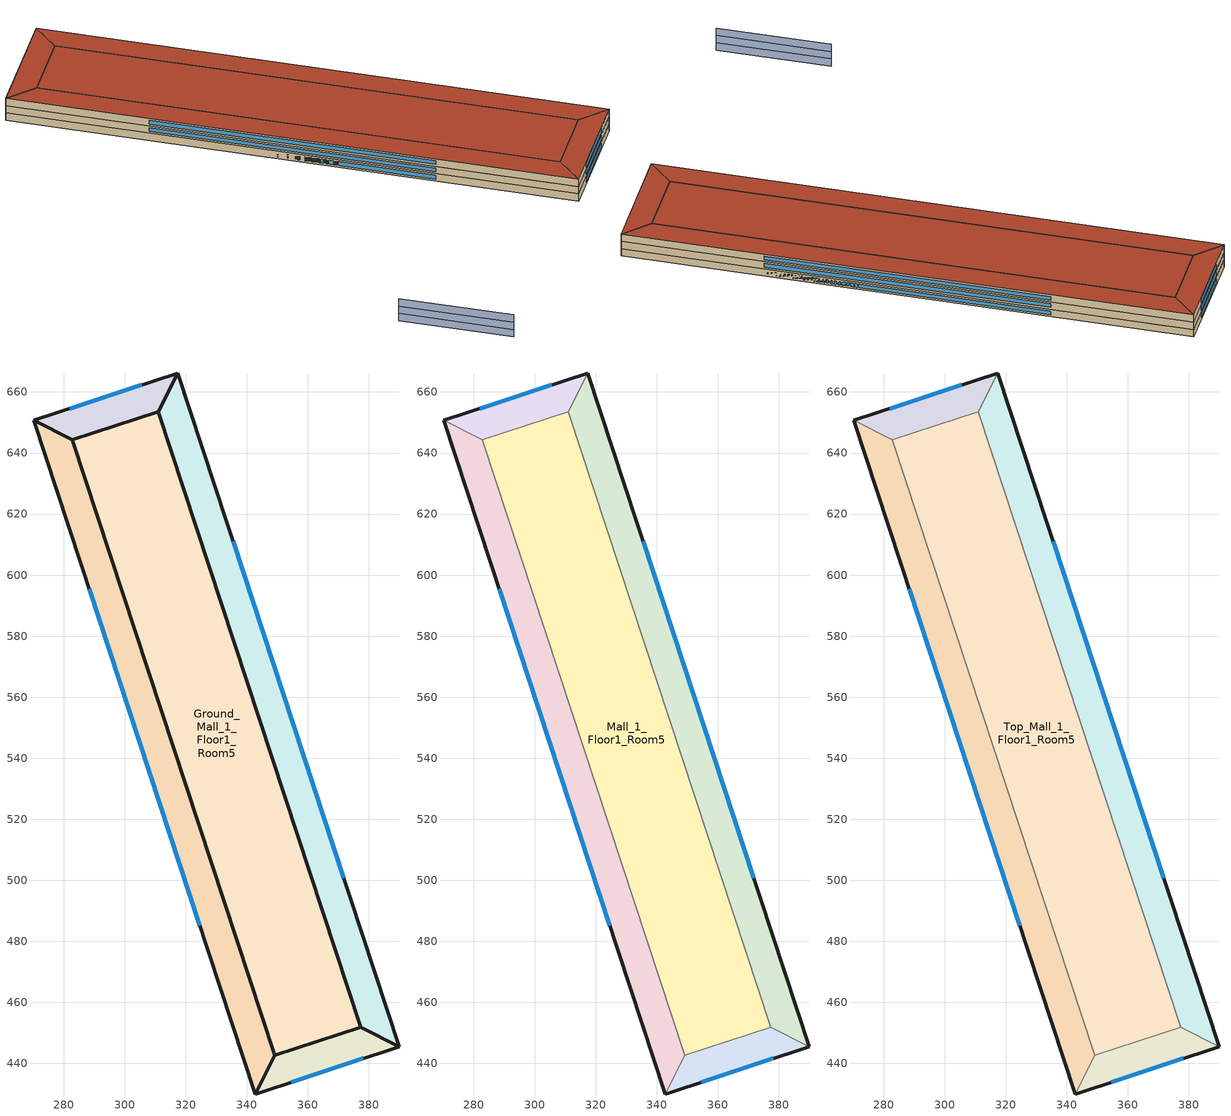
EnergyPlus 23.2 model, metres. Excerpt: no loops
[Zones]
Ground_Mall_1_Floor1_Room1
 floor ground (Typical Insulated Carpeted 8in Slab Floor-R5): 317.39,666.23 389.94,445.5 377.32,451.88 311.01,653.6 z0
 wall ground (Generic Interior Wall): 317.39,666.23 311.01,653.6 377.32,451.88 389.94,445.5 z0:3.5
 wall ground (Typical Insulated Steel Framed Exterior Wall-R19): 389.94,445.5 317.39,666.23 z0:3.5
 window inside (U 0.48 SHGC 0.40 Dbl Ref-D Clr 6mm/13mm): 371.81,500.68 335.53,611.04 z0.88:2.62
 ceiling ground (Generic Interior Ceiling): 317.39,666.23 311.01,653.6 377.32,451.88 389.94,445.5 z3.5
Ground_Mall_1_Floor1_Room2
 floor ground (Typical Insulated Carpeted 8in Slab Floor-R5): 389.94,445.5 342.68,429.97 349.06,442.59 377.32,451.88 z0
 wall ground (Generic Interior Wall): 389.94,445.5 377.32,451.88 349.06,442.59 342.68,429.97 z0:3.5
 wall ground (Typical Insulated Steel Framed Exterior Wall-R19): 342.68,429.97 389.94,445.5 z0:3.5
 window inside (U 0.48 SHGC 0.40 Dbl Ref-D Clr 6mm/13mm): 354.5,433.85 378.13,441.62 z0.88:2.62
 ceiling ground (Generic Interior Ceiling): 349.06,442.59 342.68,429.97 389.94,445.5 377.32,451.88 z3.5
Ground_Mall_1_Floor1_Room3
 floor ground (Typical Insulated Carpeted 8in Slab Floor-R5): 282.75,644.31 349.06,442.59 342.68,429.97 270.12,650.69 z0
 wall ground (Generic Interior Wall): 342.68,429.97 349.06,442.59 282.75,644.31 270.12,650.69 z0:3.5
 wall ground (Typical Insulated Steel Framed Exterior Wall-R19): 270.12,650.69 342.68,429.97 z0:3.5
 window inside (U 0.48 SHGC 0.40 Dbl Ref-D Clr 6mm/13mm): 288.26,595.51 324.54,485.15 z0.88:2.62
 ceiling ground (Generic Interior Ceiling): 270.12,650.69 342.68,429.97 349.06,442.59 282.75,644.31 z3.5
Ground_Mall_1_Floor1_Room4
 floor ground (Typical Insulated Carpeted 8in Slab Floor-R5): 317.39,666.23 311.01,653.6 282.75,644.31 270.12,650.69 z0
 wall ground (Generic Interior Wall): 270.12,650.69 282.75,644.31 311.01,653.6 317.39,666.23 z0:3.5
 wall ground (Typical Insulated Steel Framed Exterior Wall-R19): 317.39,666.23 270.12,650.69 z0:3.5
 window inside (U 0.48 SHGC 0.40 Dbl Ref-D Clr 6mm/13mm): 305.57,662.34 281.94,654.57 z0.88:2.62
 ceiling ground (Generic Interior Ceiling): 270.12,650.69 282.75,644.31 311.01,653.6 317.39,666.23 z3.5
Ground_Mall_1_Floor1_Room5
 floor ground (Typical Insulated Carpeted 8in Slab Floor-R5): 311.01,653.6 377.32,451.88 349.06,442.59 282.75,644.31 z0
 wall ground (Generic Interior Wall): 349.06,442.59 377.32,451.88 311.01,653.6 282.75,644.31 349.06,442.59 z0:3.5
 ceiling ground (Generic Interior Ceiling): 282.75,644.31 349.06,442.59 377.32,451.88 311.01,653.6 z3.5
Mall_1_Floor1_Room1
 floor to Ground_Mall_1_Floor1_Room1 (Generic Interior Floor): 317.39,666.23 389.94,445.5 377.32,451.88 311.01,653.6 z3.5
 wall outside (Typical Insulated Steel Framed Exterior Wall-R19): 389.94,445.5 317.39,666.23 z3.5:7
 wall to Mall_1_Floor1_Room4 (Generic Interior Wall): 317.39,666.23 311.01,653.6 z3.5:7
 wall to Mall_1_Floor1_Room5 (Generic Interior Wall): 311.01,653.6 377.32,451.88 z3.5:7
 wall to Mall_1_Floor1_Room2 (Generic Interior Wall): 377.32,451.88 389.94,445.5 z3.5:7
 window (U 0.48 SHGC 0.40 Dbl Ref-D Clr 6mm/13mm): 371.81,500.68 335.53,611.04 z4.38:6.12
Mall_1_Floor1_Room2
 floor to Ground_Mall_1_Floor1_Room2 (Generic Interior Floor): 389.94,445.5 342.68,429.97 349.06,442.59 377.32,451.88 z3.5
 wall outside (Typical Insulated Steel Framed Exterior Wall-R19): 342.68,429.97 389.94,445.5 z3.5:7
 wall to Mall_1_Floor1_Room5 (Generic Interior Wall): 377.32,451.88 349.06,442.59 z3.5:7
 wall to Mall_1_Floor1_Room3 (Generic Interior Wall): 349.06,442.59 342.68,429.97 z3.5:7
 window (U 0.48 SHGC 0.40 Dbl Ref-D Clr 6mm/13mm): 354.5,433.85 378.13,441.62 z4.38:6.12
Mall_1_Floor1_Room3
 floor to Ground_Mall_1_Floor1_Room3 (Generic Interior Floor): 282.75,644.31 349.06,442.59 342.68,429.97 270.12,650.69 z3.5
 wall outside (Typical Insulated Steel Framed Exterior Wall-R19): 270.12,650.69 342.68,429.97 z3.5:7
 wall to Mall_1_Floor1_Room5 (Generic Interior Wall): 349.06,442.59 282.75,644.31 z3.5:7
 wall to Mall_1_Floor1_Room4 (Generic Interior Wall): 282.75,644.31 270.12,650.69 z3.5:7
 window (U 0.48 SHGC 0.40 Dbl Ref-D Clr 6mm/13mm): 288.26,595.51 324.54,485.15 z4.38:6.12
Mall_1_Floor1_Room4
 floor to Ground_Mall_1_Floor1_Room4 (Generic Interior Floor): 317.39,666.23 311.01,653.6 282.75,644.31 270.12,650.69 z3.5
 wall outside (Typical Insulated Steel Framed Exterior Wall-R19): 317.39,666.23 270.12,650.69 z3.5:7
 wall to Mall_1_Floor1_Room5 (Generic Interior Wall): 282.75,644.31 311.01,653.6 z3.5:7
 window (U 0.48 SHGC 0.40 Dbl Ref-D Clr 6mm/13mm): 305.57,662.34 281.94,654.57 z4.38:6.12
Mall_1_Floor1_Room5
 floor to Ground_Mall_1_Floor1_Room5 (Generic Interior Floor): 311.01,653.6 377.32,451.88 349.06,442.59 282.75,644.31 z3.5
Top_Mall_1_Floor1_Room1
 floor to Mall_1_Floor1_Room1 (Generic Interior Floor): 317.39,666.23 389.94,445.5 377.32,451.88 311.01,653.6 z7
 wall outside (Typical Insulated Steel Framed Exterior Wall-R19): 389.94,445.5 317.39,666.23 z7:10.5
 wall to Top_Mall_1_Floor1_Room4 (Generic Interior Wall): 317.39,666.23 311.01,653.6 z7:10.5
 wall to Top_Mall_1_Floor1_Room5 (Generic Interior Wall): 311.01,653.6 377.32,451.88 z7:10.5
 wall to Top_Mall_1_Floor1_Room2 (Generic Interior Wall): 377.32,451.88 389.94,445.5 z7:10.5
 window (U 0.48 SHGC 0.40 Dbl Ref-D Clr 6mm/13mm): 371.81,500.68 335.53,611.04 z7.88:9.62
 roof outside (Typical IEAD Roof-R32): 317.39,666.23 311.01,653.6 377.32,451.88 389.94,445.5 z10.5
Top_Mall_1_Floor1_Room2
 floor to Mall_1_Floor1_Room2 (Generic Interior Floor): 389.94,445.5 342.68,429.97 349.06,442.59 377.32,451.88 z7
 wall outside (Typical Insulated Steel Framed Exterior Wall-R19): 342.68,429.97 389.94,445.5 z7:10.5
 wall to Top_Mall_1_Floor1_Room5 (Generic Interior Wall): 377.32,451.88 349.06,442.59 z7:10.5
 wall to Top_Mall_1_Floor1_Room3 (Generic Interior Wall): 349.06,442.59 342.68,429.97 z7:10.5
 window (U 0.48 SHGC 0.40 Dbl Ref-D Clr 6mm/13mm): 354.5,433.85 378.13,441.62 z7.88:9.62
 roof outside (Typical IEAD Roof-R32): 349.06,442.59 342.68,429.97 389.94,445.5 377.32,451.88 z10.5
Top_Mall_1_Floor1_Room3
 floor to Mall_1_Floor1_Room3 (Generic Interior Floor): 282.75,644.31 349.06,442.59 342.68,429.97 270.12,650.69 z7
 wall outside (Typical Insulated Steel Framed Exterior Wall-R19): 270.12,650.69 342.68,429.97 z7:10.5
 wall to Top_Mall_1_Floor1_Room5 (Generic Interior Wall): 349.06,442.59 282.75,644.31 z7:10.5
 wall to Top_Mall_1_Floor1_Room4 (Generic Interior Wall): 282.75,644.31 270.12,650.69 z7:10.5
 window (U 0.48 SHGC 0.40 Dbl Ref-D Clr 6mm/13mm): 288.26,595.51 324.54,485.15 z7.88:9.62
 roof outside (Typical IEAD Roof-R32): 270.12,650.69 342.68,429.97 349.06,442.59 282.75,644.31 z10.5
Top_Mall_1_Floor1_Room4
 floor to Mall_1_Floor1_Room4 (Generic Interior Floor): 317.39,666.23 311.01,653.6 282.75,644.31 270.12,650.69 z7
 wall outside (Typical Insulated Steel Framed Exterior Wall-R19): 317.39,666.23 270.12,650.69 z7:10.5
 wall to Top_Mall_1_Floor1_Room5 (Generic Interior Wall): 282.75,644.31 311.01,653.6 z7:10.5
 window (U 0.48 SHGC 0.40 Dbl Ref-D Clr 6mm/13mm): 305.57,662.34 281.94,654.57 z7.88:9.62
 roof outside (Typical IEAD Roof-R32): 270.12,650.69 282.75,644.31 311.01,653.6 317.39,666.23 z10.5
Top_Mall_1_Floor1_Room5
 floor to Mall_1_Floor1_Room5 (Generic Interior Floor): 311.01,653.6 377.32,451.88 349.06,442.59 282.75,644.31 z7
 roof outside (Typical IEAD Roof-R32): 282.75,644.31 349.06,442.59 377.32,451.88 311.01,653.6 z10.5
shading: 249.87,402.15 235.29,446.27 z0:3.5; 249.87,402.15 235.29,446.27 z3.5:7; 249.87,402.15 235.29,446.27 z7:10.5
[Building]
Mall 1: North Axis {deg}=0; Terrain=City; Solar Distribution=FullExterior
[Site:Location]
Site 1: Latitude {deg}=0; Longitude {deg}=0; Time Zone {hr}=0; Elevation {m}=0
[Site:WaterMainsTemperature]
Calculation Method=CorrelationFromWeatherFile
[SizingPeriod:DesignDay] Day of Month=21; Dry-Bulb Temperature Range Modifier Type=DefaultMultipliers; Barometric Pressure {Pa}=98769; Rain Indicator=No; Snow Indicator=No; Daylight Saving Time Indicator=No; Begin Environment Reset Mode=FullResetAtBeginEnvironment
Name | Month | Day Type | Maximum Dry-Bulb Temperature {C} | Daily Dry-Bulb Temperature Range {deltaC} | Humidity Condition Type | Wetbulb or DewPoint at Maximum Dry-Bulb {C} | Wind Speed {m/s} | Wind Direction {deg} | Solar Model Indicator | ASHRAE Clear Sky Optical Depth for Beam Irradiance (taub) | ASHRAE Clear Sky Optical Depth for Diffuse Irradiance (taud) | Enthalpy at Maximum Dry-Bulb {J/kg} | Sky Clearness
Buffalo Ann Clg .4% Condns DB=>MWB | 7 | SummerDesignDay | 30.3 | 9.3 | Wetbulb | 21.8 | 5.7 | 240 | ASHRAETau | 0.462 | 2.001
Buffalo Ann Clg .4% Condns DP=>MDB | 7 | SummerDesignDay | 26.2 | 9.3 | Dewpoint | 22.4 | 5.7 | 240 | ASHRAETau | 0.462 | 2.001
Buffalo Ann Clg .4% Condns Enth=>MDB | 7 | SummerDesignDay | 27.9 | 9.3 | Enthalpy |  | 5.7 | 240 | ASHRAETau | 0.462 | 2.001 | 72100
Buffalo Ann Clg .4% Condns WB=>MDB | 7 | SummerDesignDay | 27.8 | 9.3 | Wetbulb | 23.8 | 5.7 | 240 | ASHRAETau | 0.462 | 2.001
Buffalo Ann Htg 99.6% Condns DB | 1 | WinterDesignDay | -16.3 | 0 | Wetbulb | -16.3 | 5.1 | 270 | ASHRAEClearSky |  |  |  | 0
Buffalo Ann Htg Wind 99.6% Condns WS=>MCDB | 1 | WinterDesignDay | -2.3 | 0 | Wetbulb | -2.3 | 15.7 | 270 | ASHRAEClearSky |  |  |  | 0
Buffalo Ann Hum_n 99.6% Condns DP=>MCDB | 1 | WinterDesignDay | -15.5 | 0 | Dewpoint | -20.4 | 5.1 | 270 | ASHRAEClearSky |  |  |  | 0
[Material] Thermal Absorptance=0.9
Name | Roughness | Thickness {m} | Conductivity {W/m-K} | Density {kg/m3} | Specific Heat {J/kg-K} | Solar Absorptance | Visible Absorptance
25mm Stucco | Smooth | 0.0254 | 0.719518 | 1856 | 839.458 | 0.7 | 0.7
5/8 in. Gypsum Board | MediumSmooth | 0.0159 | 0.159893 | 800.002 | 1089.3 | 0.7 | 0.7
8 in. Normalweight Concrete Floor | MediumRough | 0.2032 | 2.30846 | 2322.01 | 831.464 | 0.7 | 0.7
Generic Acoustic Tile | MediumSmooth | 0.02 | 0.06 | 368 | 590 | 0.2 | 0.2
Generic Ceiling Air Gap | Smooth | 0.1 | 0.556 | 1.28 | 1000 | 0.7 | 0.7
Generic Gypsum Board | MediumSmooth | 0.0127 | 0.16 | 800 | 1090 | 0.5 | 0.5
Generic LW Concrete | MediumRough | 0.1 | 0.53 | 1280 | 840 | 0.8 | 0.8
Generic Wall Air Gap | Smooth | 0.1 | 0.667 | 1.28 | 1000 | 0.7 | 0.7
Metal Roof Surface | Smooth | 0.0008 | 45.2497 | 7824.02 | 499.678 | 0.7 | 0.7
Roof Membrane | VeryRough | 0.0095 | 0.159893 | 1121.29 | 1459.06 | 0.7 | 0.7
[Material:NoMass] Thermal Absorptance=0.9; Solar Absorptance=0.7
Name | Roughness | Thermal Resistance {m2-K/W} | Visible Absorptance
Typical Carpet Pad | VeryRough | 0.21648 | 0.8
Typical Insulation-R17 | MediumSmooth | 2.99387 | 0.7
Typical Insulation-R31 | MediumSmooth | 5.45942 | 0.7
Typical Insulation-R4 | MediumSmooth | 0.704441 | 0.7
[WindowMaterial:Gas]
AIR 13MM: Gas Type=Air; Thickness {m}=0.0127
[WindowMaterial:Glazing] Optical Data Type=SpectralAverage; Thickness {m}=0.006; Infrared Transmittance at Normal Incidence=0; Front Side Infrared Hemispherical Emissivity=0.84; Conductivity {W/m-K}=0.899398; Dirt Correction Factor for Solar and Visible Transmittance=1; Solar Diffusing=No
Name | Solar Transmittance at Normal Incidence | Front Side Solar Reflectance at Normal Incidence | Back Side Solar Reflectance at Normal Incidence | Visible Transmittance at Normal Incidence | Front Side Visible Reflectance at Normal Incidence | Back Side Visible Reflectance at Normal Incidence | Back Side Infrared Hemispherical Emissivity
CLEAR 6MM | 0.775 | 0.071 | 0.071 | 0.881 | 0.08 | 0.08 | 0.84
REF D CLEAR 6MM | 0.429 | 0.308 | 0.379 | 0.334 | 0.453 | 0.505 | 0.82
[Construction]
Generic Interior Ceiling: Generic LW Concrete, Generic Ceiling Air Gap, Generic Acoustic Tile
Generic Interior Floor: Generic Acoustic Tile, Generic Ceiling Air Gap, Generic LW Concrete
Generic Interior Wall: Generic Gypsum Board, Generic Wall Air Gap, Generic Gypsum Board
Typical IEAD Roof-R32: Roof Membrane, Typical Insulation-R31, Metal Roof Surface
Typical Insulated Carpeted 8in Slab Floor-R5: Typical Insulation-R4, 8 in. Normalweight Concrete Floor, Typical Carpet Pad
Typical Insulated Steel Framed Exterior Wall-R19: 25mm Stucco, 5/8 in. Gypsum Board, Typical Insulation-R17, 5/8 in. Gypsum Board
U 0.48 SHGC 0.40 Dbl Ref-D Clr 6mm/13mm: REF D CLEAR 6MM, AIR 13MM, CLEAR 6MM
[Zone] Multiplier=1; Ceiling Height {m}=3.5; Part of Total Floor Area=Yes
Name | Volume {m3}
Ground_Mall_1_Floor1_Room1; Mall_1_Floor1_Room1; Top_Mall_1_Floor1_Room1 | 7782.02
Ground_Mall_1_Floor1_Room2; Ground_Mall_1_Floor1_Room4; Mall_1_Floor1_Room2; Mall_1_Floor1_Room4; Top_Mall_1_Floor1_Room2; Top_Mall_1_Floor1_Room4 | 1391.32
Ground_Mall_1_Floor1_Room3; Mall_1_Floor1_Room3; Top_Mall_1_Floor1_Room3 | 7782.03
Ground_Mall_1_Floor1_Room5; Mall_1_Floor1_Room5; Top_Mall_1_Floor1_Room5 | 22111.8
[Space] Space Type=StripMall Building
Name | Zone
Ground_Mall_1_Floor1_Room1_Space | Ground_Mall_1_Floor1_Room1
Ground_Mall_1_Floor1_Room2_Space | Ground_Mall_1_Floor1_Room2
Ground_Mall_1_Floor1_Room3_Space | Ground_Mall_1_Floor1_Room3
Ground_Mall_1_Floor1_Room4_Space | Ground_Mall_1_Floor1_Room4
Ground_Mall_1_Floor1_Room5_Space | Ground_Mall_1_Floor1_Room5
Mall_1_Floor1_Room1_Space | Mall_1_Floor1_Room1
Mall_1_Floor1_Room2_Space | Mall_1_Floor1_Room2
Mall_1_Floor1_Room3_Space | Mall_1_Floor1_Room3
Mall_1_Floor1_Room4_Space | Mall_1_Floor1_Room4
Mall_1_Floor1_Room5_Space | Mall_1_Floor1_Room5
Top_Mall_1_Floor1_Room1_Space | Top_Mall_1_Floor1_Room1
Top_Mall_1_Floor1_Room2_Space | Top_Mall_1_Floor1_Room2
Top_Mall_1_Floor1_Room3_Space | Top_Mall_1_Floor1_Room3
Top_Mall_1_Floor1_Room4_Space | Top_Mall_1_Floor1_Room4
Top_Mall_1_Floor1_Room5_Space | Top_Mall_1_Floor1_Room5
[SpaceList]
StripMall Building: Ground_Mall_1_Floor1_Room2_Space, Top_Mall_1_Floor1_Room2_Space, Mall_1_Floor1_Room3_Space, Mall_1_Floor1_Room1_Space, Ground_Mall_1_Floor1_Room1_Space, Ground_Mall_1_Floor1_Room3_Space, Ground_Mall_1_Floor1_Room5_Space, Ground_Mall_1_Floor1_Room4_Space, Mall_1_Floor1_Room2_Space, Mall_1_Floor1_Room4_Space, Mall_1_Floor1_Room5_Space, Top_Mall_1_Floor1_Room1_Space, Top_Mall_1_Floor1_Room3_Space, Top_Mall_1_Floor1_Room4_Space, Top_Mall_1_Floor1_Room5_Space
[Lights]
StripMall Building_Lighting: Zone or ZoneList or Space or SpaceList=StripMall Building; Schedule=StripMall Building_Lighting Schedule; Design Level Calculation Method=Watts/Area; Watts per Zone Floor Area {W/m2}=12.4431; Return Air Fraction=0; Fraction Radiant=0.7; Fraction Visible=0.2; Fraction Replaceable=1
[People]
StripMall Building_People: Zone or ZoneList or Space or SpaceList=StripMall Building; Number of People Schedule=StripMall Building_People_Occ Schedule; Number of People Calculation Method=People/Area; People per Floor Area {person/m2}=0.0861113; Fraction Radiant=0.3; Activity Level Schedule=StripMall Building_People_Act Schedule
[ElectricEquipment]
StripMall Building_Electric Equipment: Zone or ZoneList or Space or SpaceList=StripMall Building; Schedule=StripMall Building_Electric Equipment Schedule; Design Level Calculation Method=Watts/Area; Watts per Zone Floor Area {W/m2}=4.30556; Fraction Latent=0; Fraction Radiant=0.5; Fraction Lost=0
[ZoneInfiltration:DesignFlowRate]
StripMall Building_Infiltration: Zone or ZoneList or Space or SpaceList=StripMall Building; Schedule=StripMall Building_Infiltration Schedule; Design Flow Rate Calculation Method=Flow/ExteriorArea; Flow Rate per Exterior Surface Area {m3/s-m2}=0.000196007; Constant Term Coefficient=1; Temperature Term Coefficient=0; Velocity Term Coefficient=0
[AvailabilityManager:NightCycle]
Availability Manager Night Cycle 1: Applicability Schedule=Always On Discrete; Fan Schedule=Always On Discrete; Control Type=CycleOnAny; Thermostat Tolerance {deltaC}=1; Cycling Run Time Control Type=FixedRunTime; Cycling Run Time {s}=1800
[AvailabilityManager:Scheduled]
15 Zone VAV OA System Availability Manager: Schedule=Always On Discrete
[Schedule:Day:Interval]
StripMall Building_Lighting Schedule_Sunday; StripMall Building_Lighting Schedule_Hol 1: No, 08:00, 0.05, 09:00, 0.0499775, 10:00, 0.274775, 11:00, 0.724572, 17:00, 0.949573, 18:00, 0.612073, 23:00, 0.274572, 24:00, 0.162275
Schedule Day 16: No, 08:00, 0.05, 09:00, 0.162477, 10:00, 0.612275, 20:00, 0.949573, 21:00, 0.612073, 23:00, 0.274572, 24:00, 0.162275
Schedule Day 17: No, 01:00, 0.162275, 08:00, 0.05, 09:00, 0.1625, 10:00, 0.612275, 20:00, 0.949573, 21:00, 0.612073, 24:00, 0.274572
Schedule Day 18: No, 01:00, 0.162275, 08:00, 0.05, 09:00, 0.1625, 10:00, 0.612275, 18:00, 0.949573, 19:00, 0.612073, 24:00, 0.274572
StripMall Building_Lighting Schedule_SmrDsn 1; StripMall Building_People_Occ Schedule_SmrDsn 1; StripMall Building_Electric Equipment Schedule_SmrDsn 1: No, 24:00, 1
StripMall Building_Lighting Schedule_WntrDsn 1; StripMall Building_People_Occ Schedule_WntrDsn 1; StripMall Building_Electric Equipment Schedule_WntrDsn 1: No, 24:00, 0
StripMall Building_People_Occ Schedule_Sunday; StripMall Building_People_Occ Schedule_Hol 1: No, 08:00, 0, 09:00, 0.0125, 10:00, 0.025, 11:00, 0.105, 12:00, 0.155, 13:00, 0.415, 14:00, 0.48, 15:00, 0.425, 16:00, 0.495, 17:00, 0.27, 18:00, 0.2175, 19:00, 0.15, 21:00, 0.1, 22:00, 0.075, 23:00, 0.05, 24:00, 0.0125
Schedule Day 19: No, 08:00, 0, 09:00, 0.025, 10:00, 0.0925, 11:00, 0.105, 12:00, 0.265, 13:00, 0.33, 14:00, 0.555, 15:00, 0.425, 16:00, 0.4575, 17:00, 0.3825, 18:00, 0.605, 19:00, 0.42, 20:00, 0.305, 21:00, 0.1425, 23:00, 0.075, 24:00, 0.0125
Schedule Day 20: No, 01:00, 0.0125, 08:00, 0, 09:00, 0.0125, 10:00, 0.0925, 11:00, 0.105, 12:00, 0.265, 13:00, 0.33, 14:00, 0.605, 15:00, 0.425, 16:00, 0.4575, 17:00, 0.3825, 18:00, 0.605, 19:00, 0.42, 20:00, 0.305, 21:00, 0.1425, 23:00, 0.075, 24:00, 0.05
Schedule Day 21: No, 01:00, 0.0125, 08:00, 0, 09:00, 0.0125, 10:00, 0.0925, 11:00, 0.105, 12:00, 0.365, 13:00, 0.505, 14:00, 0.67, 15:00, 0.585, 16:00, 0.5375, 17:00, 0.5075, 18:00, 0.47, 19:00, 0.1925, 20:00, 0.125, 23:00, 0.075, 24:00, 0.05
StripMall Building_People_Act Schedule_Sunday; StripMall Building_People_Act Schedule_SmrDsn 1; StripMall Building_People_Act Schedule_WntrDsn 1; StripMall Building_People_Act Schedule_Hol 1: No, 24:00, 132
StripMall Building_Electric Equipment Schedule_Sunday; StripMall Building_Electric Equipment Schedule_Hol 1: No, 09:00, 0.05, 10:00, 0.275, 11:00, 0.7, 17:00, 0.9, 18:00, 0.6, 23:00, 0.2625, 24:00, 0.1625
Schedule Day 10: No, 08:00, 0.05, 09:00, 0.1625, 10:00, 0.6, 20:00, 0.9, 21:00, 0.6, 23:00, 0.2625, 24:00, 0.1625
Schedule Day 11: No, 01:00, 0.1625, 08:00, 0.05, 09:00, 0.1625, 10:00, 0.6, 20:00, 0.9, 21:00, 0.6, 24:00, 0.2625
Schedule Day 12: No, 01:00, 0.1625, 08:00, 0.05, 09:00, 0.1625, 10:00, 0.6, 18:00, 0.9, 19:00, 0.6, 24:00, 0.2625
Schedule Day 1; StripMall Building_Infiltration Schedule_SmrDsn 1: No, 07:00, 1, 08:00, 0.8125, 21:00, 0.25, 24:00, 0.8125
Schedule Day 2: No, 01:00, 0.8125, 07:00, 1, 08:00, 0.8125, 21:00, 0.25, 24:00, 0.8125
Schedule Day 3; StripMall Building_Infiltration Schedule_WntrDsn 1: No, 01:00, 0.8125, 07:00, 1, 08:00, 0.8125, 19:00, 0.25, 24:00, 0.8125
StripMall Building_Infiltration Schedule_Hol 1; StripMall Building_Infiltration Schedule_Sunday: No, 08:00, 1, 09:00, 0.625, 18:00, 0.25, 24:00, 0.8125
[Schedule:Week:Daily]
StripMall Building_Lighting Schedule Week Rule - Jan1-Dec31: StripMall Building_Lighting Schedule_Sunday, Schedule Day 16, Schedule Day 16, Schedule Day 16, Schedule Day 16, Schedule Day 17, Schedule Day 18, StripMall Building_Lighting Schedule_Hol 1, StripMall Building_Lighting Schedule_SmrDsn 1, StripMall Building_Lighting Schedule_WntrDsn 1, StripMall Building_Lighting Schedule_Sunday, StripMall Building_Lighting Schedule_Sunday
StripMall Building_People_Occ Schedule Week Rule - Jan1-Dec31: StripMall Building_People_Occ Schedule_Sunday, Schedule Day 19, Schedule Day 19, Schedule Day 19, Schedule Day 19, Schedule Day 20, Schedule Day 21, StripMall Building_People_Occ Schedule_Hol 1, StripMall Building_People_Occ Schedule_SmrDsn 1, StripMall Building_People_Occ Schedule_WntrDsn 1, StripMall Building_People_Occ Schedule_Sunday, StripMall Building_People_Occ Schedule_Sunday
StripMall Building_People_Act Schedule Week Rule - Jan1-Dec31: StripMall Building_People_Act Schedule_Sunday, StripMall Building_People_Act Schedule_Sunday, StripMall Building_People_Act Schedule_Sunday, StripMall Building_People_Act Schedule_Sunday, StripMall Building_People_Act Schedule_Sunday, StripMall Building_People_Act Schedule_Sunday, StripMall Building_People_Act Schedule_Sunday, StripMall Building_People_Act Schedule_Hol 1, StripMall Building_People_Act Schedule_SmrDsn 1, StripMall Building_People_Act Schedule_WntrDsn 1, StripMall Building_People_Act Schedule_Sunday, StripMall Building_People_Act Schedule_Sunday
StripMall Building_Electric Equipment Schedule Week Rule - Jan1-Dec31: StripMall Building_Electric Equipment Schedule_Sunday, Schedule Day 10, Schedule Day 10, Schedule Day 10, Schedule Day 10, Schedule Day 11, Schedule Day 12, StripMall Building_Electric Equipment Schedule_Hol 1, StripMall Building_Electric Equipment Schedule_SmrDsn 1, StripMall Building_Electric Equipment Schedule_WntrDsn 1, StripMall Building_Electric Equipment Schedule_Sunday, StripMall Building_Electric Equipment Schedule_Sunday
StripMall Building_Infiltration Schedule Week Rule - Jan1-Dec31: StripMall Building_Infiltration Schedule_Sunday, Schedule Day 1, Schedule Day 1, Schedule Day 1, Schedule Day 1, Schedule Day 2, Schedule Day 3, StripMall Building_Infiltration Schedule_Hol 1, StripMall Building_Infiltration Schedule_SmrDsn 1, StripMall Building_Infiltration Schedule_WntrDsn 1, StripMall Building_Infiltration Schedule_Sunday, StripMall Building_Infiltration Schedule_Sunday
[Schedule:Year]
StripMall Building_Lighting Schedule: StripMall Building_Lighting Schedule Week Rule - Jan1-Dec31, 1, 1, 12, 31
StripMall Building_People_Occ Schedule: StripMall Building_People_Occ Schedule Week Rule - Jan1-Dec31, 1, 1, 12, 31
StripMall Building_People_Act Schedule: StripMall Building_People_Act Schedule Week Rule - Jan1-Dec31, 1, 1, 12, 31
StripMall Building_Electric Equipment Schedule: StripMall Building_Electric Equipment Schedule Week Rule - Jan1-Dec31, 1, 1, 12, 31
StripMall Building_Infiltration Schedule: StripMall Building_Infiltration Schedule Week Rule - Jan1-Dec31, 1, 1, 12, 31
[Schedule:Constant]
Always On Discrete: Hourly Value=1
